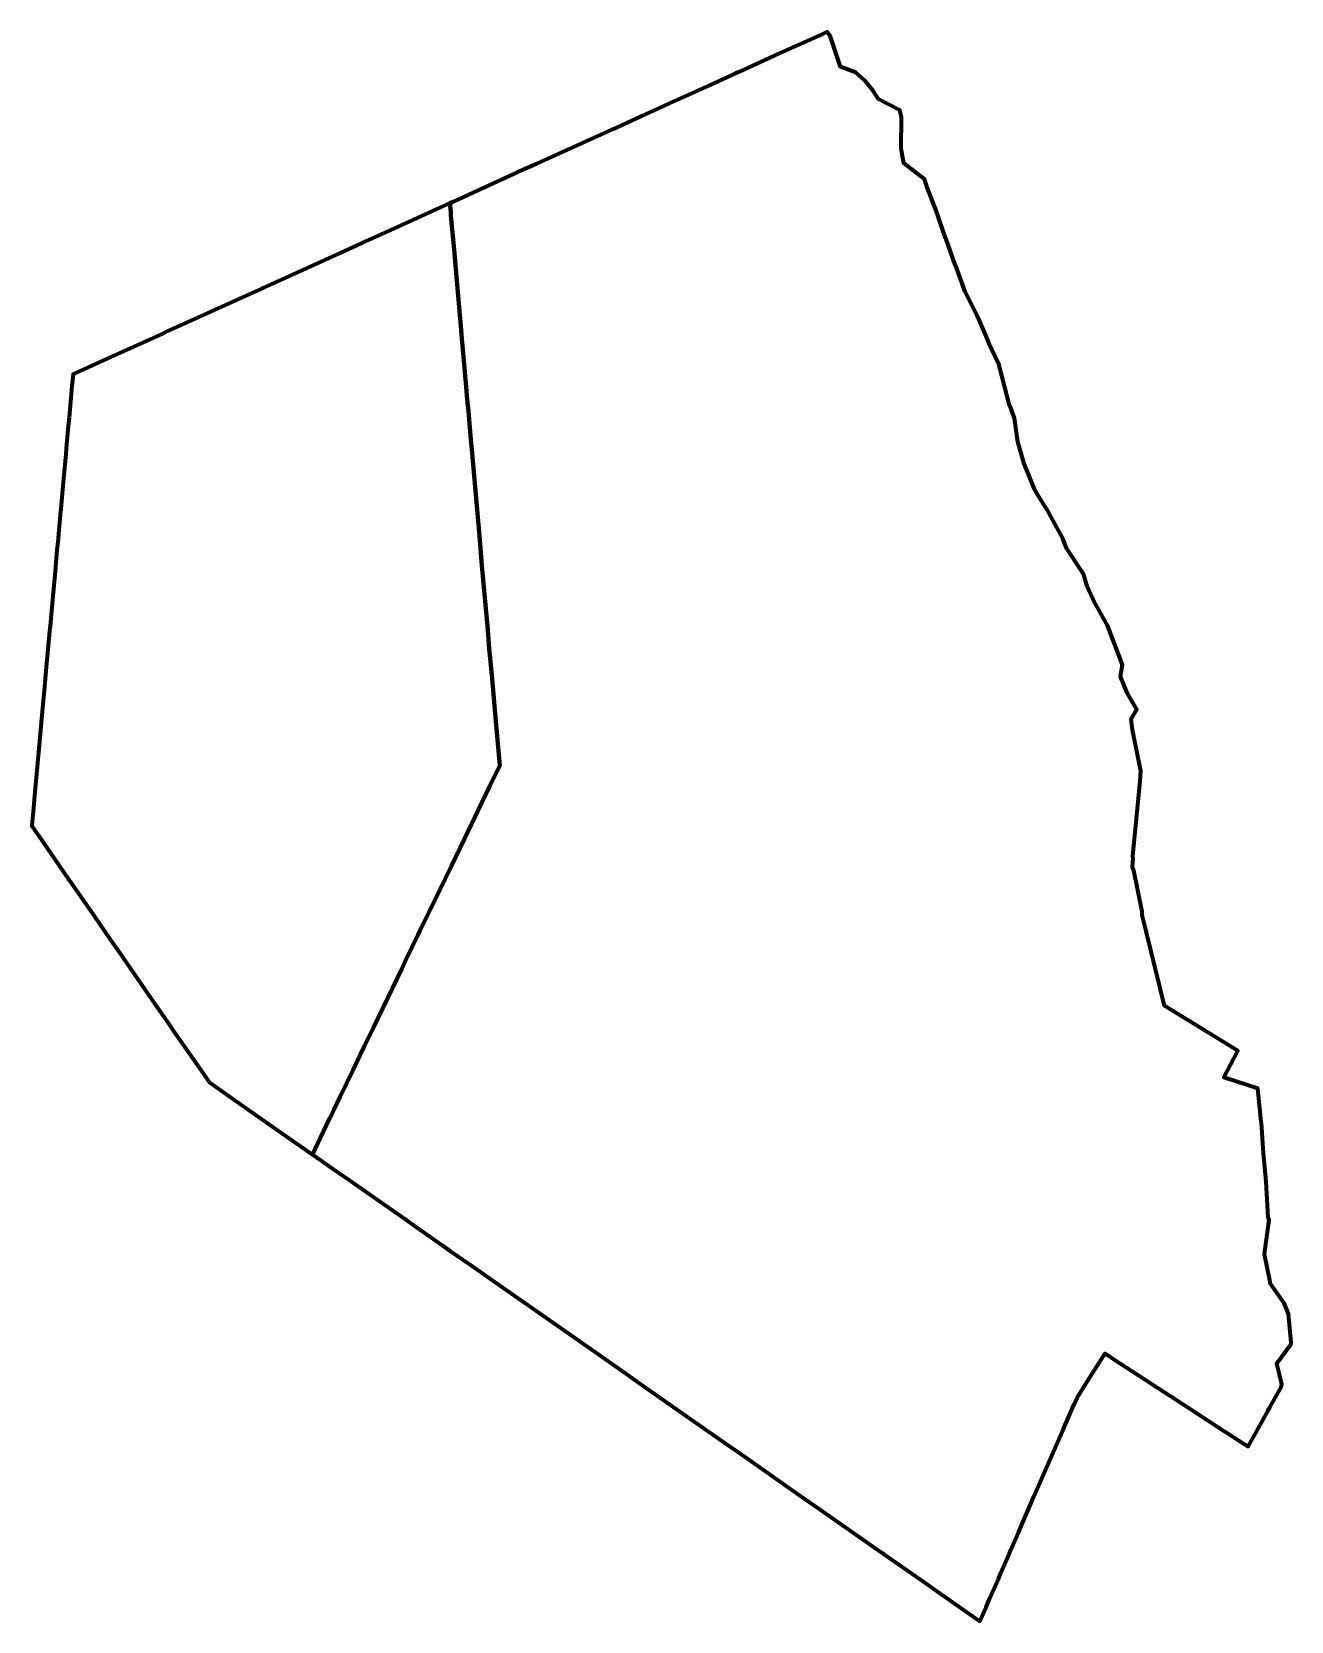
# Model space of a CAD drawing. Header units: metres. Extents: x 807764 to 807860, y 9157316 to 9157436.
import ezdxf

# ---------------------------------------------------------------- set-up
doc = ezdxf.new("R2010")
doc.units = ezdxf.units.M
doc.header["$MEASUREMENT"] = 0
doc.layers.add('2852-21102', color=1, linetype='Continuous')

msp = doc.modelspace()

# ---------------------------------------------------------------- linework, layer by layer
at = {"layer": '2852-21102', "color": 131, "lineweight": 70, "true_color": 0xbbffff}
msp.add_lwpolyline([(807785.4, 9157351.12), (807786.07, 9157350.65), (807787.1, 9157349.93), (807787.49, 9157349.66), (807788.21, 9157349.16), (807789.22, 9157348.45), (807792.49, 9157346.17), (807792.62, 9157346.07), (807795.24, 9157344.24), (807795.88, 9157343.79), (807796.85, 9157343.12), (807797.39, 9157342.74), (807799.59, 9157341.2), (807800.54, 9157340.54), (807800.78, 9157340.37), (807801.52, 9157339.85), (807803.44, 9157338.51), (807807.14, 9157335.93), (807808.9, 9157334.69), (807810.24, 9157333.75), (807813.8, 9157331.27), (807816.8, 9157329.17), (807818.34, 9157328.09), (807822.15, 9157325.42), (807824.12, 9157324.05), (807826.38, 9157322.47), (807828.59, 9157320.92), (807828.69, 9157320.86), (807828.75, 9157320.81), (807831.54, 9157318.87), (807832.33, 9157318.31), (807833.27, 9157317.65), (807834.46, 9157316.82), (807836.05, 9157315.71), (807836.52, 9157316.78), (807836.79, 9157317.41), (807837.46, 9157318.93), (807837.65, 9157319.38), (807838.3, 9157320.88), (807838.39, 9157321.08), (807838.98, 9157322.44), (807839.27, 9157323.1), (807839.9, 9157324.55), (807840.16, 9157325.16), (807840.71, 9157326.42), (807841.5, 9157328.22), (807842.41, 9157330.31), (807843.22, 9157332.17), (807843.43, 9157332.65), (807844.22, 9157333.91), (807845.55, 9157336.02), (807846.68, 9157335.28), (807850.07, 9157333.08), (807851.85, 9157331.93), (807854.14, 9157330.43), (807856.14, 9157329.14), (807856.41, 9157328.96), (807857.92, 9157331.69), (807857.99, 9157331.82), (807858.05, 9157331.93), (807858.05, 9157331.94), (807858.91, 9157333.47), (807858.97, 9157333.69), (807858.6, 9157335.25), (807859.66, 9157336.7), (807859.68, 9157336.84), (807859.47, 9157339.02), (807859.15, 9157339.83), (807858.09, 9157341.36), (807858.06, 9157341.57), (807857.64, 9157343.54), (807858, 9157346.16), (807857.93, 9157346.35), (807857.77, 9157349.05), (807857.58, 9157351.22), (807857.42, 9157353.52), (807857.41, 9157353.56), (807857.15, 9157356.13), (807854.56, 9157356.96), (807855.62, 9157358.97), (807850.07, 9157362.4), (807848.38, 9157369.29), (807848.37, 9157369.55), (807847.74, 9157372.66), (807847.63, 9157372.9), (807847.67, 9157373.31), (807847.68, 9157373.5), (807847.67, 9157373.76), (807848.23, 9157379.44), (807848.28, 9157380.21), (807847.63, 9157383.33), (807847.54, 9157384.13), (807847.97, 9157384.87), (807847.22, 9157386.14), (807846.73, 9157387.37), (807846.88, 9157388.26), (807846.24, 9157389.92), (807845.74, 9157391.24), (807844.72, 9157393.03), (807844.2, 9157394.19), (807843.91, 9157395.16), (807842.63, 9157397.1), (807842.36, 9157397.85), (807841.15, 9157400.02), (807840.6, 9157400.91), (807840.2, 9157401.59), (807839.4, 9157403.59), (807838.94, 9157405.17), (807838.67, 9157406.98), (807838.35, 9157407.89), (807838.31, 9157407.96), (807838.28, 9157408.04), (807837.54, 9157410.86), (807837.52, 9157410.98), (807836.71, 9157412.68), (807836.71, 9157412.76), (807836.68, 9157412.83), (807835.92, 9157414.61), (807835.88, 9157414.68), (807835.86, 9157414.75), (807834.97, 9157416.5), (807834.95, 9157416.56), (807834.23, 9157418.52), (807834.19, 9157418.6), (807833.49, 9157420.54), (807833.47, 9157420.59), (807833.45, 9157420.63), (807832.76, 9157422.65), (807832.04, 9157424.54), (807832.03, 9157424.55), (807832.03, 9157424.57), (807831.86, 9157425.1), (807830.29, 9157426.32), (807830.07, 9157427.43), (807830.11, 9157429.81), (807829.98, 9157430.33), (807828.37, 9157431.17), (807827.95, 9157431.8), (807827.3, 9157432.6), (807826.64, 9157433.18), (807825.47, 9157433.62), (807824.7, 9157435.98), (807824.47, 9157436.28), (807824.1, 9157436.11), (807822.23, 9157435.26), (807820.48, 9157434.47), (807820.1, 9157434.3), (807819.77, 9157434.15), (807817.8, 9157433.25), (807817.49, 9157433.11), (807815.88, 9157432.38), (807815.55, 9157432.23), (807814.44, 9157431.73), (807814.17, 9157431.61), (807812.64, 9157430.91), (807812.42, 9157430.81), (807810.42, 9157429.9), (807810.3, 9157429.85), (807808.22, 9157428.9), (807808.14, 9157428.87), (807805.98, 9157427.89), (807805.92, 9157427.86), (807804.23, 9157427.09), (807804.12, 9157427.04), (807802.45, 9157426.28), (807802.38, 9157426.25), (807800.98, 9157425.62), (807798.2, 9157424.36), (807797.55, 9157424.06), (807796.13, 9157423.41), (807795.84, 9157423.28), (807795.9, 9157422.63), (807795.92, 9157422.37), (807795.92, 9157422.34), (807795.94, 9157422.1), (807795.97, 9157421.81), (807796.15, 9157419.76), (807796.33, 9157417.69), (807796.67, 9157413.95), (807796.72, 9157413.28), (807796.75, 9157413.03), (807796.75, 9157413), (807796.8, 9157412.47), (807796.9, 9157411.32), (807797.07, 9157409.35), (807797.13, 9157408.69), (807797.18, 9157408.16), (807797.24, 9157407.51), (807797.43, 9157405.36), (807797.49, 9157404.6), (807798.08, 9157398.04), (807798.27, 9157395.8), (807798.71, 9157390.92), (807798.83, 9157389.47), (807798.9, 9157388.76), (807799.04, 9157387.19), (807799.35, 9157383.68), (807799.62, 9157380.62), (807798.9, 9157379.12), (807797.99, 9157377.23), (807796.94, 9157375.07), (807795.95, 9157373), (807794.26, 9157369.51), (807794.1, 9157369.17), (807793.59, 9157368.12), (807793.41, 9157367.75), (807792.96, 9157366.81), (807792.53, 9157365.92), (807792.21, 9157365.25), (807790.01, 9157360.69), (807789.44, 9157359.51), (807789.36, 9157359.35), (807789.03, 9157358.66), (807788.46, 9157357.48), (807787.51, 9157355.51), (807787.02, 9157354.49), (807786.74, 9157353.9), (807786.71, 9157353.84), (807786.48, 9157353.36), (807786.22, 9157352.82)], close=True, dxfattribs=at)
at = {"layer": '2852-21102', "color": 40, "lineweight": 70, "true_color": 0xffbb00}
msp.add_lwpolyline([(807764.12, 9157376.09), (807764.11, 9157376.02), (807764.59, 9157375.33), (807764.61, 9157375.3), (807766.88, 9157372.03), (807766.95, 9157371.92), (807767.25, 9157371.49), (807768.23, 9157370.07), (807768.81, 9157369.23), (807770.06, 9157367.43), (807770.78, 9157366.39), (807771.63, 9157365.17), (807772.13, 9157364.44), (807773.24, 9157362.83), (807773.48, 9157362.5), (807774.66, 9157360.79), (807774.77, 9157360.63), (807776.05, 9157358.78), (807777.13, 9157357.22), (807777.56, 9157356.6), (807777.87, 9157356.39), (807778.66, 9157355.83), (807779.87, 9157354.99), (807783.35, 9157352.55), (807785.4, 9157351.12), (807786.22, 9157352.82), (807786.48, 9157353.36), (807786.71, 9157353.84), (807786.74, 9157353.9), (807787.02, 9157354.49), (807787.51, 9157355.51), (807788.46, 9157357.48), (807789.03, 9157358.66), (807789.36, 9157359.35), (807789.44, 9157359.51), (807790.01, 9157360.69), (807792.21, 9157365.25), (807792.53, 9157365.92), (807792.96, 9157366.81), (807793.41, 9157367.75), (807793.59, 9157368.12), (807794.1, 9157369.17), (807794.26, 9157369.51), (807795.95, 9157373), (807796.94, 9157375.07), (807797.99, 9157377.23), (807798.9, 9157379.12), (807799.62, 9157380.62), (807799.35, 9157383.68), (807799.04, 9157387.19), (807798.9, 9157388.76), (807798.83, 9157389.47), (807798.71, 9157390.92), (807798.27, 9157395.8), (807798.08, 9157398.04), (807797.49, 9157404.6), (807797.43, 9157405.36), (807797.24, 9157407.51), (807797.18, 9157408.16), (807797.13, 9157408.69), (807797.07, 9157409.35), (807796.9, 9157411.32), (807796.8, 9157412.47), (807796.75, 9157413), (807796.75, 9157413.03), (807796.72, 9157413.28), (807796.67, 9157413.95), (807796.33, 9157417.69), (807796.15, 9157419.76), (807795.97, 9157421.81), (807795.94, 9157422.1), (807795.92, 9157422.34), (807795.92, 9157422.37), (807795.9, 9157422.63), (807795.84, 9157423.28), (807795.09, 9157422.94), (807791.62, 9157421.37), (807789.17, 9157420.26), (807787.49, 9157419.49), (807785.26, 9157418.48), (807782.03, 9157417.02), (807781.72, 9157416.87), (807781.53, 9157416.79), (807780.62, 9157416.38), (807777.71, 9157415.05), (807774.41, 9157413.56), (807774.08, 9157413.4), (807771.04, 9157412.02), (807770.37, 9157411.72), (807767.24, 9157410.3), (807767.16, 9157409.42), (807767.08, 9157408.51), (807766.94, 9157407.03), (807766.88, 9157406.37), (807766.73, 9157404.67), (807766.69, 9157404.23), (807766.52, 9157402.38), (807766.49, 9157402.12), (807766.31, 9157400.09), (807766.29, 9157399.92), (807766.1, 9157397.86), (807766.1, 9157397.8), (807766.02, 9157396.98), (807765.91, 9157395.7), (807765.9, 9157395.61), (807765.7, 9157393.47), (807765.5, 9157391.2), (807765.46, 9157390.82), (807765.31, 9157389.14), (807765.26, 9157388.66), (807765.11, 9157386.93), (807765.05, 9157386.32), (807764.85, 9157384.17), (807764.77, 9157383.27), (807764.7, 9157382.44), (807764.29, 9157378.03), (807764.21, 9157377.11)], close=True, dxfattribs=at)

doc.saveas('drawing.dxf')
